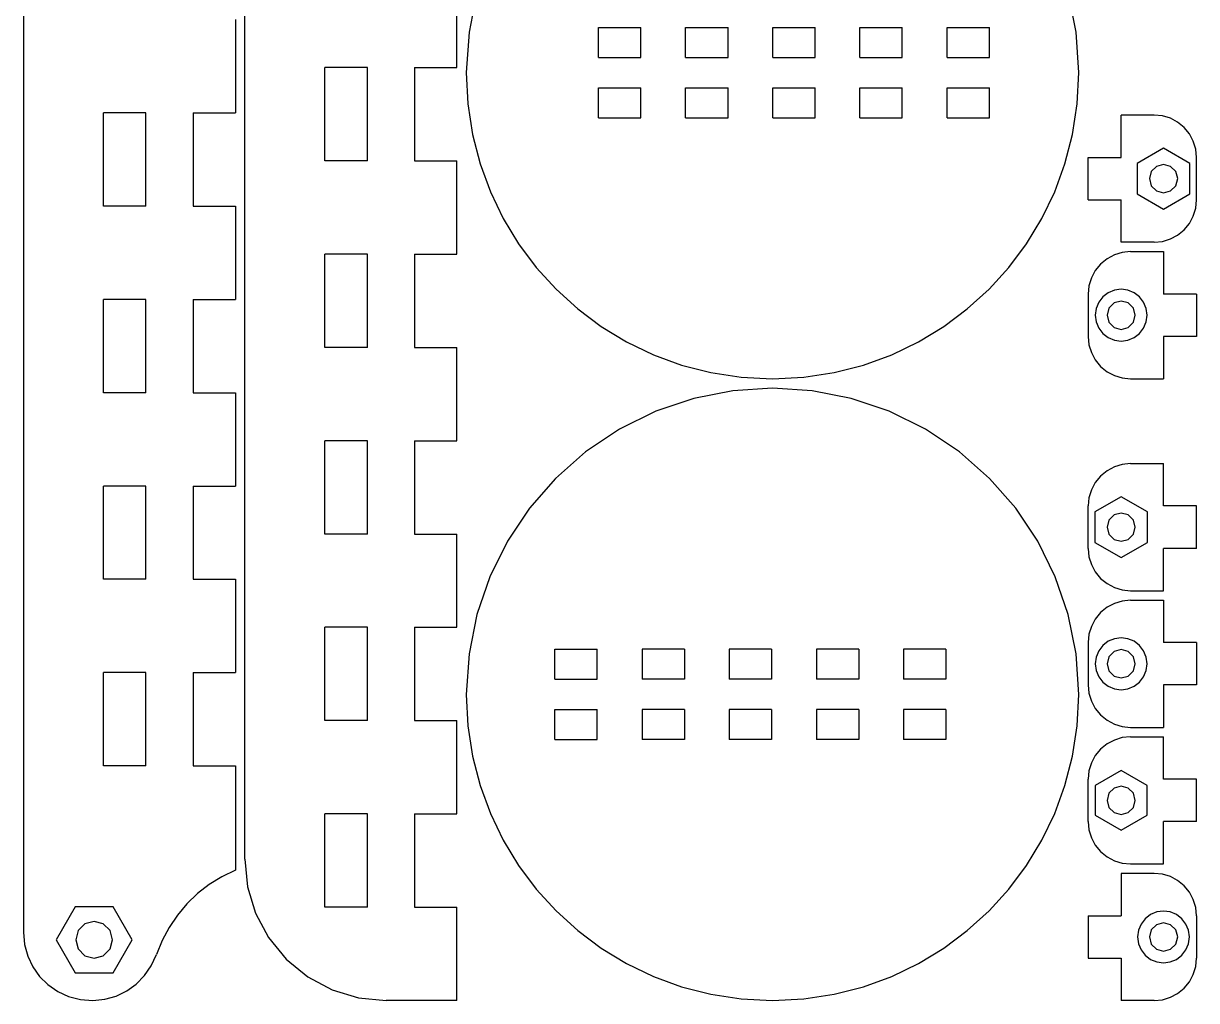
# Model space of a CAD drawing. Extents: x -1 to 939, y 295 to 795.
# Drawn here: x 582.7 to 707.2, y 334.1 to 437.9 of the extents above; entities that cross this region are included whole.
import ezdxf

# ---------------------------------------------------------------- set-up
doc = ezdxf.new("R2010")
doc.units = 0

msp = doc.modelspace()

# ---------------------------------------------------------------- linework, layer by layer
at = {"layer": 'VISIBLE'}
for p, q in [((606.207, 349.132), (606.207, 549.882)), ((582.707, 542.131), (582.707, 341.382)), ((628.707, 433.179), (628.707, 443.084)), ((630.833003, 441.111824), (629.993808, 436.936937)), ((694.422192, 436.936937), (693.582997, 441.111824)), ((605.207, 438.275), (605.207, 428.37)), ((643.733, 434.232), (643.733, 437.432)), ((643.733, 437.432), (648.234, 437.432)), ((648.234, 434.232), (648.234, 437.432)), ((652.983, 434.232), (652.983, 437.432)), ((652.983, 437.432), (657.483, 437.432)), ((657.483, 434.232), (657.483, 437.432)), ((662.233, 437.432), (666.733, 437.432)), ((662.233, 434.232), (662.233, 437.432)), ((666.733, 434.232), (666.733, 437.432)), ((671.483, 437.432), (675.983, 437.432)), ((671.483, 434.232), (671.483, 437.432)), ((675.983, 434.232), (675.983, 437.432)), ((680.732, 437.432), (685.233, 437.432)), ((680.732, 434.232), (680.732, 437.432)), ((685.233, 434.232), (685.233, 437.432)), ((629.993808, 436.936937), (629.708, 432.632)), ((694.708, 432.632), (694.422192, 436.936937)), ((643.733, 434.232), (648.234, 434.232)), ((652.983, 434.232), (657.483, 434.232)), ((662.233, 434.232), (666.733, 434.232)), ((671.483, 434.232), (675.983, 434.232)), ((680.732, 434.232), (685.233, 434.232)), ((619.209, 433.179), (614.708, 433.179)), ((614.708, 423.275), (614.708, 433.179)), ((619.209, 423.275), (619.209, 433.179)), ((624.207, 433.179), (628.707, 433.179)), ((624.207, 433.179), (624.207, 423.275)), ((629.708, 432.632), (629.875794, 429.309064)), ((694.540206, 429.309064), (694.708, 432.632)), ((694.708, 432.632), (694.708, 432.632)), ((643.733, 431.032), (648.234, 431.032)), ((643.733, 427.832), (643.733, 431.032)), ((648.234, 427.832), (648.234, 431.032)), ((652.983, 431.032), (657.483, 431.032)), ((652.983, 427.832), (652.983, 431.032)), ((657.483, 427.832), (657.483, 431.032)), ((662.233, 431.032), (666.733, 431.032)), ((662.233, 427.832), (662.233, 431.032)), ((666.733, 427.832), (666.733, 431.032)), ((671.483, 431.032), (675.983, 431.032)), ((671.483, 427.832), (671.483, 431.032)), ((675.983, 427.832), (675.983, 431.032)), ((680.732, 427.832), (680.732, 431.032)), ((680.732, 431.032), (685.233, 431.032)), ((685.233, 427.832), (685.233, 431.032)), ((595.709, 428.37), (591.208, 428.37)), ((591.208, 418.465), (591.208, 428.37)), ((595.709, 418.465), (595.709, 428.37)), ((600.709, 428.37), (605.207, 428.37)), ((600.709, 428.37), (600.709, 418.465)), ((629.875794, 429.309064), (630.368285, 426.082117)), ((694.047715, 426.082117), (694.540206, 429.309064)), ((643.733, 427.832), (648.234, 427.832)), ((652.983, 427.832), (657.483, 427.832)), ((662.233, 427.832), (666.733, 427.832)), ((671.483, 427.832), (675.983, 427.832)), ((680.732, 427.832), (685.233, 427.832)), ((702.709, 428.132), (699.208, 428.132)), ((699.208, 423.632), (699.208, 428.132)), ((703.590007, 428.044736), (702.708, 428.132)), ((704.430077, 427.789461), (703.590007, 428.044736)), ((705.204605, 427.37595), (704.430077, 427.789461)), ((705.889983, 426.813983), (705.204605, 427.37595)), ((630.368285, 426.082117), (631.169136, 422.967495)), ((693.246864, 422.967495), (694.047715, 426.082117)), ((706.45195, 426.128605), (705.889983, 426.813983)), ((706.865461, 425.354077), (706.45195, 426.128605)), ((703.709, 424.615), (700.907, 422.998)), ((706.508, 422.998), (703.709, 424.615)), ((707.120736, 424.514007), (706.865461, 425.354077)), ((695.708, 419.132), (695.708, 423.632)), ((695.708, 423.632), (699.208, 423.632)), ((707.208, 423.632), (707.120736, 424.514007)), ((707.209, 419.132), (707.209, 423.632)), ((619.209, 423.275), (614.708, 423.275)), ((624.207, 423.275), (628.707, 423.275)), ((628.707, 413.37), (628.707, 423.275)), ((631.169136, 422.967495), (632.262012, 419.981534)), ((692.153988, 419.981534), (693.246864, 422.967495)), ((700.907, 422.998), (700.907, 419.765)), ((702.408962, 422.132), (702.208, 421.382)), ((702.958, 422.681038), (702.408962, 422.132)), ((703.708, 422.882), (702.958, 422.681038)), ((704.458, 422.681038), (703.708, 422.882)), ((705.007038, 422.132), (704.458, 422.681038)), ((705.208, 421.382), (705.007038, 422.132)), ((706.508, 419.765), (706.508, 422.998)), ((702.208, 421.382), (702.408962, 420.632)), ((705.007038, 420.632), (705.208, 421.382)), ((705.208, 421.382), (705.208, 421.382)), ((632.262012, 419.981534), (633.630575, 417.140571)), ((690.785425, 417.140571), (692.153988, 419.981534)), ((700.907, 419.765), (703.709, 418.149)), ((702.408962, 420.632), (702.958, 420.082962)), ((702.958, 420.082962), (703.708, 419.882)), ((703.708, 419.882), (704.458, 420.082962)), ((703.709, 418.149), (706.508, 419.765)), ((704.458, 420.082962), (705.007038, 420.632)), ((595.709, 418.465), (591.208, 418.465)), ((600.709, 418.465), (605.207, 418.465)), ((605.207, 418.465), (605.207, 408.56)), ((695.708, 419.132), (699.208, 419.132)), ((699.208, 414.632), (699.208, 419.132)), ((707.120736, 418.249993), (707.208, 419.132)), ((633.630575, 417.140571), (635.25849, 414.460942)), ((689.15751, 414.460942), (690.785425, 417.140571)), ((706.45195, 416.635395), (706.865461, 417.409923)), ((706.865461, 417.409923), (707.120736, 418.249993)), ((705.204605, 415.38805), (705.889983, 415.950017)), ((705.889983, 415.950017), (706.45195, 416.635395)), ((702.709, 414.632), (699.208, 414.632)), ((702.708, 414.632), (703.590007, 414.719264)), ((703.590007, 414.719264), (704.430077, 414.974539)), ((704.430077, 414.974539), (705.204605, 415.38805)), ((619.209, 413.37), (614.708, 413.37)), ((614.708, 403.465), (614.708, 413.37)), ((619.209, 403.465), (619.209, 413.37)), ((624.207, 413.37), (628.707, 413.37)), ((624.207, 413.37), (624.207, 403.465)), ((635.25849, 414.460942), (637.129421, 411.958983)), ((687.286579, 411.958983), (689.15751, 414.460942)), ((699.325993, 413.544736), (698.485923, 413.289461)), ((700.208, 413.632), (699.325993, 413.544736)), ((700.208, 413.632), (703.709, 413.632)), ((703.709, 413.632), (703.709, 409.132)), ((697.026017, 412.313983), (696.46405, 411.628605)), ((697.711395, 412.87595), (697.026017, 412.313983)), ((698.485923, 413.289461), (697.711395, 412.87595)), ((637.129421, 411.958983), (639.22703, 409.651031)), ((685.18897, 409.651031), (687.286579, 411.958983)), ((696.46405, 411.628605), (696.050539, 410.854077)), ((639.22703, 409.651031), (641.534983, 407.553421)), ((682.881017, 407.553421), (685.18897, 409.651031)), ((695.795264, 410.014007), (695.708, 409.132)), ((696.050539, 410.854077), (695.795264, 410.014007)), ((699.208, 409.632), (698.50199, 409.539892)), ((699.91401, 409.539892), (699.208, 409.632)), ((595.709, 408.56), (591.208, 408.56)), ((591.208, 398.655), (591.208, 408.56)), ((595.709, 398.655), (595.709, 408.56)), ((600.709, 408.56), (600.709, 398.655)), ((600.709, 408.56), (605.207, 408.56)), ((695.708, 409.132), (695.708, 404.632)), ((697.259203, 408.822369), (696.82643, 408.257)), ((697.833, 409.26357), (697.259203, 408.822369)), ((698.50199, 409.539892), (697.833, 409.26357)), ((699.208, 408.382), (698.458, 408.181038)), ((699.958, 408.181038), (699.208, 408.382)), ((700.583, 409.26357), (699.91401, 409.539892)), ((701.156797, 408.822369), (700.583, 409.26357)), ((701.58957, 408.257), (701.156797, 408.822369)), ((707.209, 409.132), (703.709, 409.132)), ((707.209, 409.132), (707.209, 404.632)), ((641.534983, 407.553421), (644.036942, 405.682491)), ((680.379058, 405.682491), (682.881017, 407.553421)), ((696.553193, 407.599524), (696.458, 406.882)), ((696.82643, 408.257), (696.553193, 407.599524)), ((697.908962, 407.632), (697.708, 406.882)), ((698.458, 408.181038), (697.908962, 407.632)), ((700.507038, 407.632), (699.958, 408.181038)), ((700.708, 406.882), (700.507038, 407.632)), ((701.862807, 407.599524), (701.58957, 408.257)), ((701.958, 406.882), (701.862807, 407.599524)), ((696.458, 406.882), (696.553193, 406.164476)), ((696.553193, 406.164476), (696.82643, 405.507)), ((697.708, 406.882), (697.908962, 406.132)), ((697.908962, 406.132), (698.458, 405.582962)), ((699.958, 405.582962), (700.507038, 406.132)), ((700.507038, 406.132), (700.708, 406.882)), ((700.708, 406.882), (700.708, 406.882)), ((701.58957, 405.507), (701.862807, 406.164476)), ((701.862807, 406.164476), (701.958, 406.882)), ((701.958, 406.882), (701.958, 406.882)), ((644.036942, 405.682491), (646.716571, 404.054576)), ((677.699429, 404.054576), (680.379058, 405.682491)), ((695.708, 404.632), (695.795264, 403.749993)), ((696.82643, 405.507), (697.259203, 404.941631)), ((697.259203, 404.941631), (697.833, 404.50043)), ((698.458, 405.582962), (699.208, 405.382)), ((699.208, 405.382), (699.958, 405.582962)), ((700.583, 404.50043), (701.156797, 404.941631)), ((701.156797, 404.941631), (701.58957, 405.507)), ((703.709, 404.632), (703.709, 400.132)), ((707.209, 404.632), (703.709, 404.632)), ((619.209, 403.465), (614.708, 403.465)), ((624.207, 403.465), (628.707, 403.465)), ((628.707, 393.56), (628.707, 403.465)), ((646.716571, 404.054576), (649.557534, 402.686013)), ((674.858466, 402.686013), (677.699429, 404.054576)), ((695.795264, 403.749993), (696.050539, 402.909923)), ((697.833, 404.50043), (698.50199, 404.224108)), ((698.50199, 404.224108), (699.208, 404.132)), ((699.208, 404.132), (699.91401, 404.224108)), ((699.91401, 404.224108), (700.583, 404.50043)), ((649.557534, 402.686013), (652.543495, 401.593137)), ((671.872505, 401.593137), (674.858466, 402.686013)), ((696.050539, 402.909923), (696.46405, 402.135395)), ((652.543495, 401.593137), (655.658117, 400.792286)), ((668.757883, 400.792286), (671.872505, 401.593137)), ((696.46405, 402.135395), (697.026017, 401.450017)), ((697.026017, 401.450017), (697.711395, 400.88805)), ((655.658117, 400.792286), (658.885064, 400.299796)), ((658.885064, 400.299796), (662.208, 400.132002)), ((662.208, 400.132002), (665.530936, 400.299796)), ((665.530936, 400.299796), (668.757883, 400.792286)), ((697.711395, 400.88805), (698.485923, 400.474539)), ((698.485923, 400.474539), (699.325993, 400.219264)), ((699.325993, 400.219264), (700.208, 400.132)), ((700.208, 400.132), (703.709, 400.132)), ((595.709, 398.655), (591.208, 398.655)), ((600.709, 398.655), (605.207, 398.655)), ((605.207, 398.655), (605.207, 388.751)), ((658.008778, 398.859864), (653.864244, 398.043456)), ((662.208, 399.132), (658.008778, 398.859864)), ((666.407222, 398.859864), (662.208, 399.132)), ((670.551756, 398.043456), (666.407222, 398.859864)), ((653.864244, 398.043456), (649.829089, 396.682777)), ((674.586911, 396.682777), (670.551756, 398.043456)), ((649.829089, 396.682777), (645.958, 394.777826)), ((678.458, 394.777826), (674.586911, 396.682777)), ((645.958, 394.777826), (642.372719, 392.37784)), ((682.043281, 392.37784), (678.458, 394.777826)), ((619.209, 393.56), (614.708, 393.56)), ((614.708, 383.655), (614.708, 393.56)), ((619.209, 383.655), (619.209, 393.56)), ((624.207, 393.56), (628.707, 393.56)), ((624.207, 393.56), (624.207, 383.655)), ((642.372719, 392.37784), (639.176759, 389.563633)), ((685.239241, 389.563633), (682.043281, 392.37784)), ((699.325993, 391.044736), (698.485923, 390.789461)), ((700.208, 391.132), (699.325993, 391.044736)), ((700.208, 391.132), (703.709, 391.132)), ((703.709, 386.632), (703.709, 391.132)), ((697.026017, 389.813983), (696.46405, 389.128605)), ((697.711395, 390.37595), (697.026017, 389.813983)), ((698.485923, 390.789461), (697.711395, 390.37595)), ((595.709, 388.751), (591.208, 388.751)), ((591.208, 378.846), (591.208, 388.751)), ((595.709, 378.846), (595.709, 388.751)), ((600.709, 388.751), (605.207, 388.751)), ((600.709, 388.751), (600.709, 378.846)), ((639.176759, 389.563633), (636.397462, 386.382565)), ((688.018538, 386.382565), (685.239241, 389.563633)), ((696.46405, 389.128605), (696.050539, 388.354077)), ((695.795264, 387.514007), (695.708, 386.632)), ((696.050539, 388.354077), (695.795264, 387.514007)), ((699.208, 387.615), (696.409, 385.998)), ((702.007, 385.998), (699.208, 387.615)), ((636.397462, 386.382565), (634.062174, 382.882)), ((690.353826, 382.882), (688.018538, 386.382565)), ((695.708, 382.132), (695.708, 386.632)), ((696.409, 385.998), (696.409, 382.765)), ((702.007, 382.765), (702.007, 385.998)), ((707.209, 386.632), (703.709, 386.632)), ((707.209, 382.132), (707.209, 386.632)), ((697.908962, 385.132), (697.708, 384.382)), ((698.458, 385.681038), (697.908962, 385.132)), ((699.208, 385.882), (698.458, 385.681038)), ((699.958, 385.681038), (699.208, 385.882)), ((700.507038, 385.132), (699.958, 385.681038)), ((700.708, 384.382), (700.507038, 385.132)), ((619.209, 383.655), (614.708, 383.655)), ((624.207, 383.655), (628.707, 383.655)), ((628.707, 373.751), (628.707, 383.655)), ((697.708, 384.382), (697.908962, 383.632)), ((697.908962, 383.632), (698.458, 383.082962)), ((699.958, 383.082962), (700.507038, 383.632)), ((700.507038, 383.632), (700.708, 384.382)), ((700.708, 384.382), (700.708, 384.382)), ((634.062174, 382.882), (632.19824, 379.109299)), ((692.21776, 379.109299), (690.353826, 382.882)), ((696.409, 382.765), (699.208, 381.149)), ((698.458, 383.082962), (699.208, 382.882)), ((699.208, 382.882), (699.958, 383.082962)), ((699.208, 381.149), (702.007, 382.765)), ((695.708, 382.132), (695.795264, 381.249993)), ((695.795264, 381.249993), (696.050539, 380.409923)), ((707.209, 382.132), (703.709, 382.132)), ((703.709, 377.632), (703.709, 382.132)), ((696.050539, 380.409923), (696.46405, 379.635395)), ((595.709, 378.846), (591.208, 378.846)), ((600.709, 378.846), (605.207, 378.846)), ((605.207, 378.846), (605.207, 368.941)), ((632.19824, 379.109299), (630.833003, 375.111824)), ((693.582997, 375.111824), (692.21776, 379.109299)), ((696.46405, 379.635395), (697.026017, 378.950017)), ((697.026017, 378.950017), (697.711395, 378.38805)), ((697.711395, 378.38805), (698.485923, 377.974539)), ((698.485923, 377.974539), (699.325993, 377.719264)), ((699.325993, 377.719264), (700.208, 377.632)), ((700.208, 377.632), (703.709, 377.632)), ((698.485923, 376.289461), (697.711395, 375.87595)), ((699.325993, 376.544736), (698.485923, 376.289461)), ((700.208, 376.632), (699.325993, 376.544736)), ((700.208, 376.632), (703.709, 376.632)), ((703.709, 376.632), (703.709, 372.132)), ((630.833003, 375.111824), (629.993808, 370.936937)), ((694.422192, 370.936937), (693.582997, 375.111824)), ((697.026017, 375.313983), (696.46405, 374.628605)), ((697.711395, 375.87595), (697.026017, 375.313983)), ((619.209, 373.751), (614.708, 373.751)), ((614.708, 363.846), (614.708, 373.751)), ((619.209, 363.846), (619.209, 373.751)), ((624.207, 373.751), (628.707, 373.751)), ((624.207, 373.751), (624.207, 363.846)), ((696.050539, 373.854077), (695.795264, 373.014007)), ((696.46405, 374.628605), (696.050539, 373.854077)), ((695.795264, 373.014007), (695.708, 372.132)), ((697.833, 372.26357), (697.259203, 371.822369)), ((698.50199, 372.539892), (697.833, 372.26357)), ((699.208, 372.632), (698.50199, 372.539892)), ((699.91401, 372.539892), (699.208, 372.632)), ((700.583, 372.26357), (699.91401, 372.539892)), ((701.156797, 371.822369), (700.583, 372.26357)), ((639.108, 368.232), (639.108, 371.432)), ((639.108, 371.432), (643.609, 371.432)), ((643.609, 368.232), (643.609, 371.432)), ((652.859, 371.432), (648.358, 371.432)), ((648.358, 371.432), (648.358, 368.232)), ((652.859, 371.432), (652.859, 368.232)), ((657.608, 371.432), (657.608, 368.232)), ((662.108, 371.432), (657.608, 371.432)), ((662.108, 371.432), (662.108, 368.232)), ((671.358, 371.432), (666.858, 371.432)), ((666.858, 371.432), (666.858, 368.232)), ((671.358, 371.432), (671.358, 368.232)), ((676.107, 371.432), (676.107, 368.232)), ((680.608, 371.432), (676.107, 371.432)), ((680.608, 371.432), (680.608, 368.232)), ((695.708, 372.132), (695.708, 367.632)), ((696.82643, 371.257), (696.553193, 370.599524)), ((697.259203, 371.822369), (696.82643, 371.257)), ((698.458, 371.181038), (697.908962, 370.632)), ((699.208, 371.382), (698.458, 371.181038)), ((699.958, 371.181038), (699.208, 371.382)), ((700.507038, 370.632), (699.958, 371.181038)), ((701.58957, 371.257), (701.156797, 371.822369)), ((701.862807, 370.599524), (701.58957, 371.257)), ((707.209, 372.132), (703.709, 372.132)), ((707.209, 372.132), (707.209, 367.632)), ((629.993808, 370.936937), (629.708, 366.632)), ((694.708, 366.632), (694.422192, 370.936937)), ((696.553193, 370.599524), (696.458, 369.882)), ((696.458, 369.882), (696.553193, 369.164476)), ((697.908962, 370.632), (697.708, 369.882)), ((697.708, 369.882), (697.908962, 369.132)), ((700.708, 369.882), (700.507038, 370.632)), ((700.507038, 369.132), (700.708, 369.882)), ((700.708, 369.882), (700.708, 369.882)), ((701.958, 369.882), (701.862807, 370.599524)), ((701.862807, 369.164476), (701.958, 369.882)), ((701.958, 369.882), (701.958, 369.882)), ((595.709, 368.941), (591.208, 368.941)), ((591.208, 359.037), (591.208, 368.941)), ((595.709, 359.037), (595.709, 368.941)), ((600.709, 368.941), (605.207, 368.941)), ((600.709, 368.941), (600.709, 359.037)), ((696.553193, 369.164476), (696.82643, 368.507)), ((697.908962, 369.132), (698.458, 368.582962)), ((698.458, 368.582962), (699.208, 368.382)), ((699.208, 368.382), (699.958, 368.582962)), ((699.958, 368.582962), (700.507038, 369.132)), ((701.58957, 368.507), (701.862807, 369.164476)), ((639.108, 368.232), (643.609, 368.232)), ((652.859, 368.232), (648.358, 368.232)), ((662.108, 368.232), (657.608, 368.232)), ((671.358, 368.232), (666.858, 368.232)), ((680.608, 368.232), (676.107, 368.232)), ((695.708, 367.632), (695.795264, 366.749993)), ((696.82643, 368.507), (697.259203, 367.941631)), ((697.259203, 367.941631), (697.833, 367.50043)), ((697.833, 367.50043), (698.50199, 367.224108)), ((699.91401, 367.224108), (700.583, 367.50043)), ((700.583, 367.50043), (701.156797, 367.941631)), ((701.156797, 367.941631), (701.58957, 368.507)), ((707.209, 367.632), (703.709, 367.632)), ((703.709, 367.632), (703.709, 363.132)), ((629.708, 366.632), (629.875794, 363.309064)), ((694.540206, 363.309064), (694.708, 366.632)), ((694.708, 366.632), (694.708, 366.632)), ((695.795264, 366.749993), (696.050539, 365.909923)), ((698.50199, 367.224108), (699.208, 367.132)), ((699.208, 367.132), (699.91401, 367.224108)), ((639.108, 361.832), (639.108, 365.032)), ((639.108, 365.032), (643.609, 365.032)), ((643.609, 361.832), (643.609, 365.032)), ((648.358, 365.032), (648.358, 361.832)), ((652.859, 365.032), (648.358, 365.032)), ((652.859, 365.032), (652.859, 361.832)), ((657.608, 365.032), (657.608, 361.832)), ((662.108, 365.032), (657.608, 365.032)), ((662.108, 365.032), (662.108, 361.832)), ((671.358, 365.032), (666.858, 365.032)), ((666.858, 365.032), (666.858, 361.832)), ((671.358, 365.032), (671.358, 361.832)), ((680.608, 365.032), (676.107, 365.032)), ((676.107, 365.032), (676.107, 361.832)), ((680.608, 365.032), (680.608, 361.832)), ((696.050539, 365.909923), (696.46405, 365.135395)), ((696.46405, 365.135395), (697.026017, 364.450017)), ((619.209, 363.846), (614.708, 363.846)), ((624.207, 363.846), (628.707, 363.846)), ((628.707, 353.941), (628.707, 363.846)), ((697.026017, 364.450017), (697.711395, 363.88805)), ((697.711395, 363.88805), (698.485923, 363.474539)), ((629.875794, 363.309064), (630.368285, 360.082117)), ((694.047715, 360.082117), (694.540206, 363.309064)), ((698.485923, 363.474539), (699.325993, 363.219264)), ((699.325993, 363.219264), (700.208, 363.132)), ((700.208, 363.132), (703.709, 363.132)), ((639.108, 361.832), (643.609, 361.832)), ((652.859, 361.832), (648.358, 361.832)), ((662.108, 361.832), (657.608, 361.832)), ((671.358, 361.832), (666.858, 361.832)), ((680.608, 361.832), (676.107, 361.832)), ((697.711395, 361.37595), (697.026017, 360.813983)), ((698.485923, 361.789461), (697.711395, 361.37595)), ((699.325993, 362.044736), (698.485923, 361.789461)), ((700.208, 362.132), (699.325993, 362.044736)), ((700.208, 362.132), (703.709, 362.132)), ((703.709, 357.632), (703.709, 362.132)), ((630.368285, 360.082117), (631.169136, 356.967495)), ((693.246864, 356.967495), (694.047715, 360.082117)), ((696.46405, 360.128605), (696.050539, 359.354077)), ((697.026017, 360.813983), (696.46405, 360.128605)), ((595.709, 359.037), (591.208, 359.037)), ((600.709, 359.037), (605.207, 359.037)), ((605.207, 359.037), (605.207, 347.971)), ((696.050539, 359.354077), (695.795264, 358.514007)), ((695.795264, 358.514007), (695.708, 357.632)), ((695.708, 353.132), (695.708, 357.632)), ((699.208, 358.557), (696.459, 356.97)), ((701.957, 356.97), (699.208, 358.557)), ((707.209, 357.632), (703.709, 357.632)), ((707.209, 353.132), (707.209, 357.632)), ((631.169136, 356.967495), (632.262012, 353.981534)), ((692.153988, 353.981534), (693.246864, 356.967495)), ((696.459, 356.97), (696.459, 353.794)), ((697.908962, 356.132), (697.708, 355.382)), ((698.458, 356.681038), (697.908962, 356.132)), ((699.208, 356.882), (698.458, 356.681038)), ((699.958, 356.681038), (699.208, 356.882)), ((700.507038, 356.132), (699.958, 356.681038)), ((700.708, 355.382), (700.507038, 356.132)), ((701.957, 353.794), (701.957, 356.97)), ((697.708, 355.382), (697.908962, 354.632)), ((700.507038, 354.632), (700.708, 355.382)), ((700.708, 355.382), (700.708, 355.382)), ((619.209, 353.941), (614.708, 353.941)), ((614.708, 344.037), (614.708, 353.941)), ((619.209, 344.037), (619.209, 353.941)), ((624.207, 353.941), (628.707, 353.941)), ((624.207, 353.941), (624.207, 344.037)), ((632.262012, 353.981534), (633.630575, 351.140571)), ((690.785425, 351.140571), (692.153988, 353.981534)), ((696.459, 353.794), (699.208, 352.206)), ((697.908962, 354.632), (698.458, 354.082962)), ((698.458, 354.082962), (699.208, 353.882)), ((699.208, 353.882), (699.958, 354.082962)), ((699.208, 352.206), (701.957, 353.794)), ((699.958, 354.082962), (700.507038, 354.632)), ((695.708, 353.132), (695.795264, 352.249993)), ((707.209, 353.132), (703.709, 353.132)), ((703.709, 348.632), (703.709, 353.132)), ((633.630575, 351.140571), (635.25849, 348.460942)), ((689.15751, 348.460942), (690.785425, 351.140571)), ((695.795264, 352.249993), (696.050539, 351.409923)), ((696.050539, 351.409923), (696.46405, 350.635395)), ((696.46405, 350.635395), (697.026017, 349.950017)), ((697.026017, 349.950017), (697.711395, 349.38805)), ((606.208, 349.132), (606.498884, 346.19198)), ((697.711395, 349.38805), (698.485923, 348.974539)), ((698.485923, 348.974539), (699.325993, 348.719264)), ((699.325993, 348.719264), (700.208, 348.632)), ((700.208, 348.632), (703.709, 348.632)), ((605.208, 347.971), (603.77112, 347.278481)), ((635.25849, 348.460942), (637.129421, 345.958983)), ((687.286579, 345.958983), (689.15751, 348.460942)), ((699.208, 347.632), (699.208, 343.132)), ((702.709, 347.632), (699.208, 347.632)), ((703.590007, 347.544736), (702.708, 347.632)), ((704.430077, 347.289461), (703.590007, 347.544736)), ((602.426911, 346.444909), (601.184378, 345.479884)), ((603.77112, 347.278481), (602.426911, 346.444909)), ((606.498884, 346.19198), (607.349807, 343.391749)), ((705.204605, 346.87595), (704.430077, 347.289461)), ((705.889983, 346.313983), (705.204605, 346.87595)), ((706.45195, 345.628605), (705.889983, 346.313983)), ((601.184378, 345.479884), (600.052524, 344.393008)), ((637.129421, 345.958983), (639.22703, 343.651031)), ((685.18897, 343.651031), (687.286579, 345.958983)), ((706.865461, 344.854077), (706.45195, 345.628605)), ((588.187, 344.082), (586.168, 340.582)), ((592.229, 344.082), (588.187, 344.082)), ((594.251, 340.582), (592.229, 344.082)), ((600.052524, 344.393008), (599.040355, 343.19388)), ((619.209, 344.037), (614.708, 344.037)), ((624.207, 344.037), (628.707, 344.037)), ((628.707, 334.132), (628.707, 344.037)), ((639.22703, 343.651031), (641.534983, 341.553421)), ((682.881017, 341.553421), (685.18897, 343.651031)), ((703.708, 343.632), (703.00199, 343.539892)), ((704.41401, 343.539892), (703.708, 343.632)), ((707.120736, 344.014007), (706.865461, 344.854077)), ((707.208, 343.132), (707.120736, 344.014007)), ((590.208, 342.532), (589.233, 342.27075)), ((591.183, 342.27075), (590.208, 342.532)), ((599.040355, 343.19388), (598.156875, 341.892103)), ((607.349807, 343.391749), (608.728176, 340.809992)), ((695.708, 343.132), (699.208, 343.132)), ((695.708, 343.132), (695.708, 338.632)), ((701.759203, 342.822369), (701.32643, 342.257)), ((702.333, 343.26357), (701.759203, 342.822369)), ((703.00199, 343.539892), (702.333, 343.26357)), ((703.708, 342.382), (702.958, 342.181038)), ((704.458, 342.181038), (703.708, 342.382)), ((705.083, 343.26357), (704.41401, 343.539892)), ((705.656797, 342.822369), (705.083, 343.26357)), ((706.08957, 342.257), (705.656797, 342.822369)), ((707.209, 343.132), (707.209, 338.632)), ((582.708, 341.382), (582.824815, 340.08193)), ((588.51925, 341.557), (588.258, 340.582)), ((589.233, 342.27075), (588.51925, 341.557)), ((591.89675, 341.557), (591.183, 342.27075)), ((592.158, 340.582), (591.89675, 341.557)), ((598.156875, 341.892103), (597.411089, 340.497276)), ((641.534983, 341.553421), (644.036942, 339.682491)), ((680.379058, 339.682491), (682.881017, 341.553421)), ((701.053193, 341.599524), (700.958, 340.882)), ((701.32643, 342.257), (701.053193, 341.599524)), ((702.408962, 341.632), (702.208, 340.882)), ((702.958, 342.181038), (702.408962, 341.632)), ((705.007038, 341.632), (704.458, 342.181038)), ((705.208, 340.882), (705.007038, 341.632)), ((706.362807, 341.599524), (706.08957, 342.257)), ((706.458, 340.882), (706.362807, 341.599524)), ((582.824815, 340.08193), (583.162478, 338.852958)), ((586.168, 340.582), (588.187, 337.082)), ((588.258, 340.582), (588.51925, 339.607)), ((591.89675, 339.607), (592.158, 340.582)), ((592.158, 340.582), (592.158, 340.582)), ((592.229, 337.082), (594.251, 340.582)), ((597.411089, 340.497276), (596.812, 339.019)), ((608.728176, 340.809992), (610.601398, 338.525398)), ((700.958, 340.882), (701.053193, 340.164476)), ((701.053193, 340.164476), (701.32643, 339.507)), ((702.208, 340.882), (702.408962, 340.132)), ((702.408962, 340.132), (702.958, 339.582962)), ((704.458, 339.582962), (705.007038, 340.132)), ((705.007038, 340.132), (705.208, 340.882)), ((705.208, 340.882), (705.208, 340.882)), ((706.08957, 339.507), (706.362807, 340.164476)), ((706.362807, 340.164476), (706.458, 340.882)), ((706.458, 340.882), (706.458, 340.882)), ((583.162478, 338.852958), (583.701949, 337.71758)), ((588.51925, 339.607), (589.233, 338.89325)), ((589.233, 338.89325), (590.208, 338.632)), ((590.208, 338.632), (591.183, 338.89325)), ((591.183, 338.89325), (591.89675, 339.607)), ((596.277828, 337.827997), (596.812, 339.019)), ((644.036942, 339.682491), (646.716571, 338.054576)), ((677.699429, 338.054576), (680.379058, 339.682491)), ((701.32643, 339.507), (701.759203, 338.941631)), ((701.759203, 338.941631), (702.333, 338.50043)), ((702.958, 339.582962), (703.708, 339.382)), ((703.708, 339.382), (704.458, 339.582962)), ((705.083, 338.50043), (705.656797, 338.941631)), ((705.656797, 338.941631), (706.08957, 339.507)), ((583.701949, 337.71758), (584.424187, 336.69829)), ((595.558041, 336.776192), (596.277828, 337.827997)), ((610.601398, 338.525398), (612.885992, 336.652176)), ((646.716571, 338.054576), (649.557534, 336.686013)), ((674.858466, 336.686013), (677.699429, 338.054576)), ((695.708, 338.632), (699.208, 338.632)), ((699.208, 338.632), (699.208, 334.132)), ((702.333, 338.50043), (703.00199, 338.224108)), ((703.00199, 338.224108), (703.708, 338.132)), ((703.708, 338.132), (704.41401, 338.224108)), ((704.41401, 338.224108), (705.083, 338.50043)), ((706.865461, 336.909923), (707.120736, 337.749993)), ((707.120736, 337.749993), (707.208, 338.632)), ((584.424187, 336.69829), (585.310154, 335.817583)), ((588.187, 337.082), (592.229, 337.082)), ((594.677972, 335.878645), (595.558041, 336.776192)), ((612.885992, 336.652176), (615.467749, 335.273807)), ((649.557534, 336.686013), (652.543495, 335.593137)), ((671.872505, 335.593137), (674.858466, 336.686013)), ((706.45195, 336.135395), (706.865461, 336.909923)), ((585.310154, 335.817583), (586.340807, 335.097954)), ((586.340807, 335.097954), (587.497108, 334.561898)), ((592.538314, 334.606569), (593.662952, 335.150417)), ((593.662952, 335.150417), (594.677972, 335.878645)), ((615.467749, 335.273807), (618.26798, 334.422884)), ((652.543495, 335.593137), (655.658117, 334.792286)), ((668.757883, 334.792286), (671.872505, 335.593137)), ((705.204605, 334.88805), (705.889983, 335.450017)), ((705.889983, 335.450017), (706.45195, 336.135395)), ((587.497108, 334.561898), (588.760016, 334.23191)), ((588.760016, 334.23191), (590.061514, 334.132255)), ((590.061514, 334.132255), (591.329391, 334.262162)), ((591.329391, 334.262162), (592.538314, 334.606569)), ((618.26798, 334.422884), (621.208, 334.132)), ((628.707, 334.132), (621.209, 334.132)), ((655.658117, 334.792286), (658.885064, 334.299796)), ((658.885064, 334.299796), (662.208, 334.132002)), ((662.208, 334.132002), (665.530936, 334.299796)), ((665.530936, 334.299796), (668.757883, 334.792286)), ((702.709, 334.132), (699.208, 334.132)), ((702.708, 334.132), (703.590007, 334.219264)), ((703.590007, 334.219264), (704.430077, 334.474539)), ((704.430077, 334.474539), (705.204605, 334.88805))]:
    msp.add_line(p, q, dxfattribs=at)

doc.saveas('drawing.dxf')
